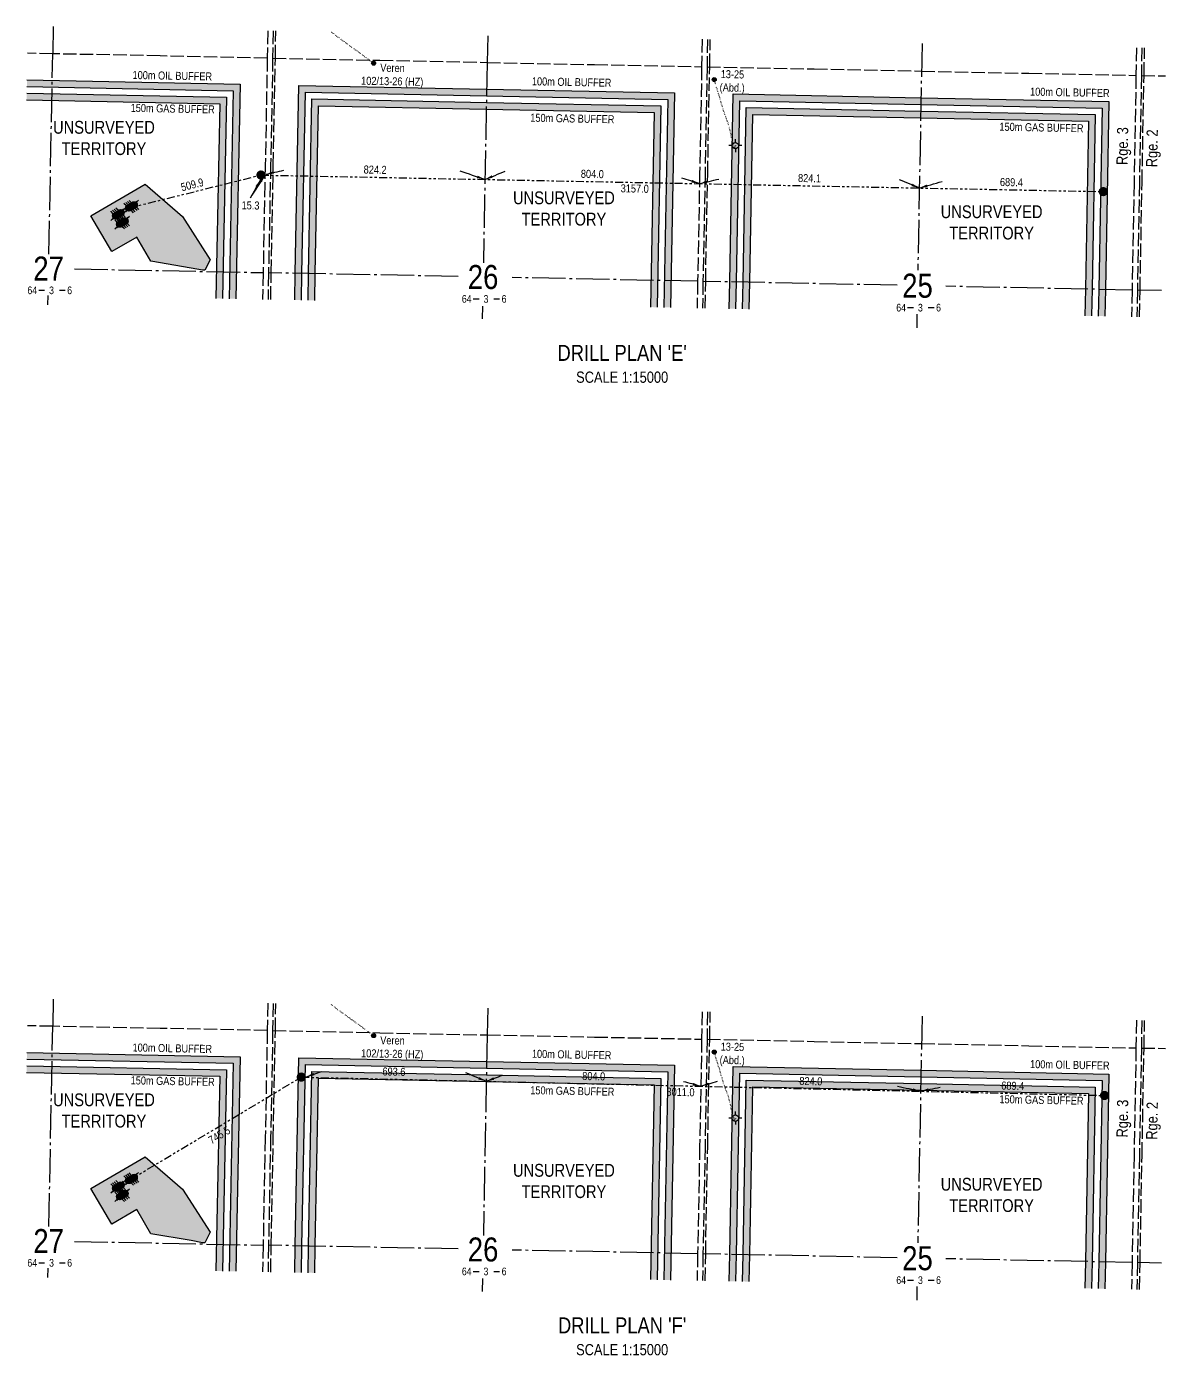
# Model space of a CAD drawing. Extents: x 398953 to 418778, y 6021401 to 6052343.
# Drawn here: x 408629 to 412895, y 6023123 to 6028103 of the extents above; entities that cross this region are included whole.
import ezdxf
from ezdxf.enums import TextEntityAlignment as Align

# ---------------------------------------------------------------- set-up
doc = ezdxf.new("R2010")
doc.units = 0
doc.header["$LTSCALE"] = 5
for name, pattern in [('foc-DOT', [1, 0.2, -0.8]), ('foc-DRILLPATH', [14.75, 6, -1.75, 1.75, -1.75, 1.75, -1.75]), ('foc-QUARTERLINE', [33, 25, -3, 2, -3]), ('foc-UNSURVEYED', [12.5, 10, -2.5])]:
    doc.linetypes.add(name, pattern=pattern)
for name, color, linetype in [('10', 1, 'Continuous'), ('9', 3, 'Continuous'), ('ABADATA-DRILL', 8, 'foc-DOT'), ('ABADATA-DRILL-T', 8, 'Continuous'), ('AS-DRILL', 8, 'foc-DOT'), ('AS-TARGET-GAS', 182, 'Continuous'), ('AS-TARGET-GAS-H', 181, 'Continuous'), ('AS-TARGET-OIL', 146, 'Continuous'), ('AS-TARGET-OIL-H', 131, 'Continuous'), ('D-TXT', 6, 'Continuous'), ('DETAIL-T', 7, 'Continuous'), ('DRILL-T', 8, 'Continuous'), ('L-BD', 7, 'Continuous'), ('L-BD1', 253, 'Continuous'), ('L-MON', 1, 'Continuous'), ('L-SECLBL', 7, 'Continuous'), ('L-SECQ', 8, 'foc-QUARTERLINE'), ('L-USEC', 7, 'foc-UNSURVEYED'), ('P-BUFFER-PURPLE-T', 187, 'Continuous'), ('P-PDRILLPATH', 12, 'foc-DRILLPATH'), ('P-PROPOSED', 10, 'Continuous'), ('P-PROPOSED-H', 21, 'Continuous')]:
    doc.layers.add(name, color=color, linetype=linetype)
doc.styles.add('80CG', font='ARIALN.TTF', dxfattribs={"height": 10})
doc.styles.add('80L', font='ARIALN.TTF', dxfattribs={"height": 10})
doc.styles.add('SIMPLEX', font='ARIALN.TTF')
doc.dimstyles.new('Compass 5 000', dxfattribs={"dimscale": 5, "dimtxt": 9, "dimasz": 2, "dimexe": 0.2, "dimexo": 0.0625, "dimgap": 0.5, "dimtad": 0, "dimtih": 1, "dimtoh": 1, "dimzin": 0, "dimdsep": 46, "dimtxsty": '80CG', "dimcen": 0.1, "dimse1": 1, "dimse2": 1, "dimclrd": 256, "dimclrt": 256, "dimaunit": 1, "dimadec": 4, "dimazin": 0, "dimtfac": 0.06, "dimtofl": 0, "dimtmove": 0, "dimatfit": 1, "dimfxl": 0.2, "dimtolj": 1, "dimtzin": 0, "dimlwd": -1, "dimarcsym": 0})

# ---------------------------------------------------------------- blocks, each defined once
blk = doc.blocks.new('L-SECLBL')
at = {"layer": '9', "color": 7}
for p, q in [((-5.1, -27.8), (-12.3, -27.8)), ((20.7, -27.8), (13.5, -27.8))]:
    blk.add_line(p, q, dxfattribs=at)
at = {"layer": '10', "color": 2, "style": 'SIMPLEX'}
blk.add_attdef('SEC', text='', height=30, dxfattribs=at).set_placement((0, 0), align=Align.MIDDLE)
at = {"layer": '10', "color": 5, "style": '80L'}
blk.add_attdef('TWP', text='', height=9.5, dxfattribs=at).set_placement((-14.4, -27.4), align=Align.MIDDLE_RIGHT)
blk.add_attdef('RGE', text='', height=9.5, dxfattribs=at).set_placement((3.6, -27.4), align=Align.MIDDLE_CENTER)
blk.add_attdef('MER', text='', height=9.5, dxfattribs=at).set_placement((23.2, -27.4), align=Align.MIDDLE_LEFT)
blk = doc.blocks.new('BH-Existing')
at = {"layer": 'ABADATA-DRILL-T'}
h = blk.add_hatch(color=256, dxfattribs=at)
h.dxf.hatch_style = 1
edge = h.paths.add_edge_path()
edge.add_arc((0, 0), 0.5, 0, 360)
blk.add_circle((0, 0), 0.5, dxfattribs=at)
blk = doc.blocks.new('GABD')
for p, q in [((-0.81, 0), (-1.62, 0)), ((0, 0.81), (0, 1.62)), ((1.62, 0), (0.81, 0)), ((0, -0.81), (0, -1.62))]:
    blk.add_line(p, q)
blk.add_circle((0, 0), 0.8)
blk = doc.blocks.new('plbh')
at = {"layer": 'L-MON'}
h = blk.add_hatch(color=255, dxfattribs=at)
h.dxf.hatch_style = 1
edge = h.paths.add_edge_path()
edge.add_arc((0, 0), 1.16, 0, 360)
h = blk.add_hatch(color=256, dxfattribs=at)
h.dxf.hatch_style = 1
h.paths.add_polyline_path([(-0.96, 0, 1), (0.96, 0, 1)])
h.paths.add_polyline_path([(0.91, 0, -1), (-0.91, 0, -1)], flags=16)
h.paths.add_polyline_path([(0.45, 0, -1), (-0.45, 0, -1)], flags=0)
h = blk.add_hatch(color=256, dxfattribs=at)
h.dxf.hatch_style = 1
h.paths.add_polyline_path([(-0.45, 0, 1), (0.45, 0, 1)])
h.paths.add_polyline_path([(0.4, 0, -1), (-0.4, 0, -1)], flags=16)
at = {"layer": 'L-MON', "color": 240}
for radius in [0.96, 0.91, 0.45, 0.4]:
    blk.add_circle((0, 0), radius, dxfattribs=at)
blk = doc.blocks.new('WC')
at = {"layer": 'L-MON'}
h = blk.add_hatch(color=255, dxfattribs=at)
h.dxf.hatch_style = 1
edge = h.paths.add_edge_path()
edge.add_arc((0, 0), 0.9, 0, 360)
at = {"layer": 'L-MON', "color": 240, "flags": 128}
for points in [[(-0.62, 0.5), (-1.23, 1.12)], [(0.52, 0.61), (1.13, 1.21)], [(-1.18, -1.18), (-0.56, -0.57)], [(1.16, -1.18), (0.56, -0.57)]]:
    blk.add_lwpolyline(points, dxfattribs=at)
at = {"layer": 'L-MON', "color": 240}
for radius in [0.8, 0.373]:
    blk.add_circle((0, 0), radius, dxfattribs=at)

msp = doc.modelspace()

# ---------------------------------------------------------------- hatches: boundary and pattern name
at = {"layer": 'AS-TARGET-GAS-H'}
h = msp.add_hatch(color=256, dxfattribs=at)
h.dxf.hatch_style = 1
h.paths.add_polyline_path([(409338.446, 6027084.324), (409363.43, 6027083.823), (409377.893, 6027838.089), (408629.583, 6027852.949), (408629.093, 6027827.965), (409352.429, 6027813.601)])
h = msp.add_hatch(color=256, dxfattribs=at)
h.dxf.hatch_style = 1
h.paths.add_polyline_path([(409708.336, 6027076.917), (409710.258, 6027177.178), (409722.321, 6027806.256), (410350.774, 6027793.778), (410979.49, 6027781.312), (410965.755, 6027051.74), (410990.74, 6027051.239), (411004.945, 6027805.802), (410351.27, 6027818.763), (409697.816, 6027831.737), (409685.274, 6027177.657), (409683.352, 6027077.417)])
h = msp.add_hatch(color=256, dxfattribs=at)
h.dxf.hatch_style = 1
h.paths.add_polyline_path([(411335.645, 6027044.333), (411337.539, 6027144.976), (411349.381, 6027773.935), (411977.631, 6027761.251), (412606.426, 6027748.575), (412594.794, 6027118.858), (412592.952, 6027019.158), (412617.936, 6027018.658), (412619.778, 6027118.397), (412631.872, 6027773.056), (411978.135, 6027786.235), (411324.867, 6027799.424), (411312.555, 6027145.447), (411310.661, 6027044.834)])
h = msp.add_hatch(color=256, dxfattribs=at)
h.dxf.hatch_style = 1
h.paths.add_polyline_path([(409338.446, 6023440.144), (409363.43, 6023439.643), (409377.893, 6024193.909), (408629.583, 6024208.769), (408629.093, 6024183.785), (409352.429, 6024169.421)])
h = msp.add_hatch(color=256, dxfattribs=at)
h.dxf.hatch_style = 1
h.paths.add_polyline_path([(409708.336, 6023432.737), (409710.258, 6023532.998), (409722.321, 6024162.076), (410350.774, 6024149.599), (410979.49, 6024137.132), (410965.755, 6023407.56), (410990.74, 6023407.059), (411004.945, 6024161.622), (410351.27, 6024174.583), (409697.816, 6024187.557), (409685.274, 6023533.477), (409683.352, 6023433.237)])
h = msp.add_hatch(color=256, dxfattribs=at)
h.dxf.hatch_style = 1
h.paths.add_polyline_path([(411335.645, 6023400.153), (411337.539, 6023500.796), (411349.381, 6024129.755), (411977.631, 6024117.071), (412606.426, 6024104.395), (412594.794, 6023474.678), (412592.952, 6023374.978), (412617.936, 6023374.478), (412619.778, 6023474.217), (412631.872, 6024128.876), (411978.135, 6024142.055), (411324.867, 6024155.244), (411312.555, 6023501.267), (411310.661, 6023400.654)])
at = {"layer": 'AS-TARGET-OIL-H'}
h = msp.add_hatch(color=256, dxfattribs=at)
h.dxf.hatch_style = 1
h.paths.add_polyline_path([(409388.414, 6027083.323), (409413.398, 6027082.823), (409428.819, 6027887.066), (408630.563, 6027902.918), (408630.073, 6027877.933), (409403.356, 6027862.578)])
h = msp.add_hatch(color=256, dxfattribs=at)
h.dxf.hatch_style = 1
h.paths.add_polyline_path([(409658.368, 6027077.918), (409660.289, 6027178.136), (409673.311, 6027857.217), (410351.766, 6027843.747), (411030.399, 6027830.291), (411015.724, 6027050.739), (411040.708, 6027050.239), (411055.854, 6027854.78), (410352.263, 6027868.731), (409648.806, 6027882.698), (409635.305, 6027178.615), (409633.384, 6027078.418)])
h = msp.add_hatch(color=256, dxfattribs=at)
h.dxf.hatch_style = 1
h.paths.add_polyline_path([(411285.677, 6027045.334), (411287.57, 6027145.917), (411300.353, 6027824.913), (411978.64, 6027811.219), (412657.318, 6027797.537), (412644.763, 6027117.935), (412642.92, 6027018.157), (412667.904, 6027017.657), (412669.748, 6027117.474), (412682.763, 6027822.018), (411979.144, 6027836.203), (411275.84, 6027850.402), (411262.585, 6027146.387), (411260.692, 6027045.834)])
h = msp.add_hatch(color=256, dxfattribs=at)
h.dxf.hatch_style = 1
h.paths.add_polyline_path([(409388.414, 6023439.143), (409413.398, 6023438.643), (409428.819, 6024242.886), (408630.563, 6024258.738), (408630.073, 6024233.753), (409403.356, 6024218.398)])
h = msp.add_hatch(color=256, dxfattribs=at)
h.dxf.hatch_style = 1
h.paths.add_polyline_path([(409658.368, 6023433.738), (409660.289, 6023533.956), (409673.311, 6024213.037), (410351.766, 6024199.567), (411030.399, 6024186.111), (411015.724, 6023406.559), (411040.708, 6023406.059), (411055.854, 6024210.6), (410352.263, 6024224.551), (409648.806, 6024238.518), (409635.305, 6023534.435), (409633.384, 6023434.238)])
h = msp.add_hatch(color=256, dxfattribs=at)
h.dxf.hatch_style = 1
h.paths.add_polyline_path([(411285.677, 6023401.154), (411287.57, 6023501.737), (411300.353, 6024180.733), (411978.64, 6024167.039), (412657.318, 6024153.357), (412644.763, 6023473.755), (412642.92, 6023373.977), (412667.904, 6023373.477), (412669.748, 6023473.294), (412682.763, 6024177.838), (411979.144, 6024192.023), (411275.84, 6024206.222), (411262.585, 6023502.207), (411260.692, 6023401.654)])
at = {"layer": 'P-PROPOSED-H'}
h = msp.add_hatch(color=256, dxfattribs=at)
h.dxf.hatch_style = 1
h.paths.add_polyline_path([(409041.737, 6027314.179), (408948.22, 6027259.694), (408870.226, 6027393.564), (409073.621, 6027512.064), (409213.245, 6027391.065), (409316.302, 6027229.513), (409296.729, 6027189.709), (409287.628, 6027189.887), (409245.609, 6027197.66), (409094.394, 6027223.798)])
h = msp.add_hatch(color=256, dxfattribs=at)
h.dxf.hatch_style = 1
h.paths.add_polyline_path([(409041.737, 6023669.999), (408948.22, 6023615.514), (408870.226, 6023749.384), (409073.621, 6023867.884), (409213.245, 6023746.885), (409316.302, 6023585.333), (409296.729, 6023545.529), (409287.628, 6023545.708), (409245.609, 6023553.48), (409094.394, 6023579.618)])

# ---------------------------------------------------------------- linework, layer by layer
at = {"layer": 'ABADATA-DRILL', "flags": 128}
for points in [[(409770.115, 6028082.556), (409777.686, 6028076.815), (409789.128, 6028068.159), (409800.699, 6028059.43), (409812.116, 6028051.014), (409823.892, 6028042.561), (409835.511, 6028034.251), (409847.287, 6028025.798), (409858.954, 6028017.357), (409870.689, 6028008.855), (409882.309, 6028000.605), (409894.065, 6027992.122), (409905.399, 6027983.598), (409907.666, 6027981.893), (409928.906, 6027965.873)], [(409770.115, 6024438.376), (409777.686, 6024432.635), (409789.128, 6024423.979), (409800.699, 6024415.25), (409812.116, 6024406.834), (409823.892, 6024398.381), (409835.511, 6024390.071), (409847.287, 6024381.618), (409858.954, 6024373.177), (409870.689, 6024364.675), (409882.309, 6024356.425), (409894.065, 6024347.942), (409905.399, 6024339.418), (409907.666, 6024337.713), (409928.906, 6024321.693)]]:
    msp.add_lwpolyline(points, dxfattribs=at)
at = {"layer": 'AS-DRILL', "flags": 128}
for points in [[(411284.056, 6027656.781), (411284.042, 6027656.531), (411283.72, 6027655.387), (411283.059, 6027653.739), (411282.558, 6027651.588), (411282.517, 6027649.389), (411282.577, 6027647.267), (411282.557, 6027645.137), (411282.63, 6027643.726), (411282.478, 6027643.629), (411282.35, 6027643.731), (411282.202, 6027643.824), (411281.936, 6027644.029), (411281.574, 6027644.476), (411281.535, 6027644.547), (411281.507, 6027644.617), (411281.508, 6027644.687), (411281.513, 6027644.957), (411281.492, 6027645.418), (411281.354, 6027646.06), (411281.128, 6027646.835), (411280.886, 6027647.759), (411280.686, 6027648.803), (411280.508, 6027649.997), (411280.291, 6027651.241), (411280.046, 6027652.546), (411279.783, 6027653.971), (411279.462, 6027655.518), (411279.022, 6027657.126), (411278.463, 6027658.747), (411277.785, 6027660.47), (411277.049, 6027662.284), (411276.321, 6027663.978), (411275.623, 6027665.682), (411274.977, 6027667.494), (411274.391, 6027669.326), (411273.807, 6027671.237), (411273.197, 6027673.339), (411272.538, 6027675.512), (411271.83, 6027677.785), (411271.165, 6027680.138), (411270.52, 6027682.561), (411269.917, 6027685.053), (411269.356, 6027687.654), (411268.837, 6027690.344), (411268.31, 6027693.205), (411267.833, 6027696.014), (411267.448, 6027698.942), (411267.171, 6027701.718), (411266.874, 6027704.564), (411266.322, 6027707.605), (411265.451, 6027710.772), (411264.412, 6027714.002), (411263.314, 6027717.313), (411262.171, 6027720.885), (411261.129, 6027724.515), (411260.179, 6027728.204), (411259.149, 6027731.964), (411257.957, 6027736.087), (411256.754, 6027740.201), (411255.493, 6027744.375), (411254.138, 6027748.381), (411252.692, 6027752.29), (411251.033, 6027756.641), (411249.385, 6027760.983), (411247.783, 6027765.164), (411246.182, 6027769.335), (411244.619, 6027773.465), (411243.195, 6027777.493), (411241.831, 6027781.55), (411240.508, 6027785.645), (411239.2, 6027789.981), (411237.971, 6027794.325), (411236.658, 6027798.93), (411235.417, 6027803.154), (411234.222, 6027807.117), (411233.015, 6027810.991), (411231.845, 6027814.724), (411230.685, 6027818.476), (411229.537, 6027822.278), (411228.457, 6027826.019), (411227.397, 6027829.74), (411226.271, 6027833.652), (411225.105, 6027837.605), (411223.872, 6027841.719), (411222.584, 6027846.044), (411221.249, 6027850.58), (411219.905, 6027855.126), (411218.588, 6027859.591), (411217.318, 6027863.816), (411216.12, 6027867.639), (411215.014, 6027871.061), (411213.955, 6027874.302), (411212.991, 6027877.27), (411212.104, 6027880.077), (411211.277, 6027882.904), (411210.518, 6027885.648), (411209.806, 6027888.172), (411209.11, 6027890.546), (411207.925, 6027894.509), (411206.943, 6027897.608), (411206.063, 6027900.255), (411205.997, 6027900.456), (411205.269, 6027902.71), (411204.731, 6027904.391)], [(411284.056, 6024012.601), (411284.042, 6024012.351), (411283.72, 6024011.207), (411283.059, 6024009.56), (411282.558, 6024007.408), (411282.517, 6024005.209), (411282.577, 6024003.087), (411282.557, 6024000.957), (411282.63, 6023999.546), (411282.478, 6023999.449), (411282.35, 6023999.551), (411282.202, 6023999.644), (411281.936, 6023999.849), (411281.574, 6024000.296), (411281.535, 6024000.367), (411281.507, 6024000.437), (411281.508, 6024000.507), (411281.513, 6024000.777), (411281.492, 6024001.238), (411281.354, 6024001.88), (411281.128, 6024002.655), (411280.886, 6024003.579), (411280.686, 6024004.623), (411280.508, 6024005.817), (411280.291, 6024007.061), (411280.046, 6024008.366), (411279.783, 6024009.791), (411279.462, 6024011.338), (411279.022, 6024012.946), (411278.463, 6024014.567), (411277.785, 6024016.29), (411277.049, 6024018.104), (411276.321, 6024019.798), (411275.623, 6024021.502), (411274.977, 6024023.314), (411274.391, 6024025.146), (411273.807, 6024027.057), (411273.197, 6024029.159), (411272.538, 6024031.332), (411271.83, 6024033.605), (411271.165, 6024035.958), (411270.52, 6024038.381), (411269.917, 6024040.873), (411269.356, 6024043.474), (411268.837, 6024046.164), (411268.31, 6024049.025), (411267.833, 6024051.834), (411267.448, 6024054.762), (411267.171, 6024057.538), (411266.874, 6024060.384), (411266.322, 6024063.425), (411265.451, 6024066.592), (411264.412, 6024069.822), (411263.314, 6024073.133), (411262.171, 6024076.705), (411261.129, 6024080.336), (411260.179, 6024084.024), (411259.149, 6024087.784), (411257.957, 6024091.907), (411256.754, 6024096.021), (411255.493, 6024100.195), (411254.138, 6024104.202), (411252.692, 6024108.11), (411251.033, 6024112.462), (411249.385, 6024116.803), (411247.783, 6024120.984), (411246.182, 6024125.155), (411244.619, 6024129.285), (411243.195, 6024133.313), (411241.831, 6024137.37), (411240.508, 6024141.465), (411239.2, 6024145.801), (411237.971, 6024150.145), (411236.658, 6024154.75), (411235.417, 6024158.974), (411234.222, 6024162.937), (411233.015, 6024166.811), (411231.845, 6024170.544), (411230.685, 6024174.296), (411229.537, 6024178.098), (411228.457, 6024181.84), (411227.397, 6024185.56), (411226.271, 6024189.472), (411225.105, 6024193.425), (411223.872, 6024197.539), (411222.584, 6024201.864), (411221.249, 6024206.4), (411219.905, 6024210.946), (411218.588, 6024215.412), (411217.318, 6024219.636), (411216.12, 6024223.46), (411215.014, 6024226.881), (411213.955, 6024230.122), (411212.991, 6024233.09), (411212.104, 6024235.897), (411211.277, 6024238.724), (411210.518, 6024241.468), (411209.806, 6024243.992), (411209.11, 6024246.366), (411207.925, 6024250.329), (411206.943, 6024253.428), (411206.063, 6024256.075), (411205.997, 6024256.276), (411205.269, 6024258.53), (411204.731, 6024260.211)]]:
    msp.add_lwpolyline(points, dxfattribs=at)
at = {"layer": 'AS-TARGET-GAS-H', "flags": 128}
for points in [[(408629.093, 6027827.965), (409352.429, 6027813.601), (409338.446, 6027084.324)], [(408629.583, 6027852.949), (409377.893, 6027838.089), (409363.43, 6027083.823)], [(409683.352, 6027077.417), (409685.274, 6027177.657), (409697.816, 6027831.737), (410351.27, 6027818.763), (411004.945, 6027805.802), (410990.74, 6027051.239)], [(409708.336, 6027076.917), (409710.258, 6027177.178), (409722.321, 6027806.256), (410350.774, 6027793.778), (410979.49, 6027781.312), (410965.755, 6027051.74)], [(411310.661, 6027044.834), (411312.555, 6027145.447), (411324.867, 6027799.424), (411978.135, 6027786.235), (412631.872, 6027773.056), (412619.778, 6027118.397), (412617.936, 6027018.658)], [(411335.645, 6027044.333), (411337.539, 6027144.976), (411349.381, 6027773.935), (411977.631, 6027761.251), (412606.426, 6027748.575), (412594.794, 6027118.858), (412592.952, 6027019.158)], [(408629.093, 6024183.785), (409352.429, 6024169.421), (409338.446, 6023440.144)], [(408629.583, 6024208.769), (409377.893, 6024193.909), (409363.43, 6023439.643)], [(409683.352, 6023433.237), (409685.274, 6023533.477), (409697.816, 6024187.557), (410351.27, 6024174.583), (411004.945, 6024161.622), (410990.74, 6023407.059)], [(409708.336, 6023432.737), (409710.258, 6023532.998), (409722.321, 6024162.076), (410350.774, 6024149.599), (410979.49, 6024137.132), (410965.755, 6023407.56)], [(411310.661, 6023400.654), (411312.555, 6023501.267), (411324.867, 6024155.244), (411978.135, 6024142.055), (412631.872, 6024128.876), (412619.778, 6023474.217), (412617.936, 6023374.478)], [(411335.645, 6023400.153), (411337.539, 6023500.796), (411349.381, 6024129.755), (411977.631, 6024117.071), (412606.426, 6024104.395), (412594.794, 6023474.678), (412592.952, 6023374.978)]]:
    msp.add_lwpolyline(points, dxfattribs=at)
at = {"layer": 'AS-TARGET-OIL-H', "flags": 128}
for points in [[(408630.073, 6027877.933), (409403.356, 6027862.578), (409388.414, 6027083.323)], [(408630.563, 6027902.918), (409428.819, 6027887.066), (409413.398, 6027082.823)], [(409658.368, 6027077.918), (409660.289, 6027178.136), (409673.311, 6027857.217), (410351.766, 6027843.747), (411030.399, 6027830.291), (411015.724, 6027050.739)], [(411260.692, 6027045.834), (411262.585, 6027146.387), (411275.84, 6027850.402), (411979.144, 6027836.203), (412682.763, 6027822.018), (412669.748, 6027117.474), (412667.904, 6027017.657)], [(411285.677, 6027045.334), (411287.57, 6027145.917), (411300.353, 6027824.913), (411978.64, 6027811.219), (412657.318, 6027797.537), (412644.763, 6027117.935), (412642.92, 6027018.157)], [(408630.073, 6024233.753), (409403.356, 6024218.398), (409388.414, 6023439.143)], [(408630.563, 6024258.738), (409428.819, 6024242.886), (409413.398, 6023438.643)], [(409633.384, 6023434.238), (409635.305, 6023534.435), (409648.806, 6024238.518), (410352.263, 6024224.551), (411055.854, 6024210.6), (411040.708, 6023406.059)], [(409658.368, 6023433.738), (409660.289, 6023533.956), (409673.311, 6024213.037), (410351.766, 6024199.567), (411030.399, 6024186.111), (411015.724, 6023406.559)], [(411260.692, 6023401.654), (411262.585, 6023502.207), (411275.84, 6024206.222), (411979.144, 6024192.023), (412682.763, 6024177.838), (412669.748, 6023473.294), (412667.904, 6023373.477)], [(411285.677, 6023401.154), (411287.57, 6023501.737), (411300.353, 6024180.733), (411978.64, 6024167.039), (412657.318, 6024153.357), (412644.763, 6023473.755), (412642.92, 6023373.977)]]:
    msp.add_lwpolyline(points, dxfattribs=at)
at = {"layer": 'L-SECQ'}
for p, q in [((408729.178, 6028102.967), (408727.202, 6028000.972)), ((410356.153, 6028068.606), (410354.247, 6027968.668)), ((411983.083, 6028039.164), (411967.244, 6027189.742)), ((410354.247, 6027968.668), (410339.983, 6027217.604)), ((410245.391, 6027166.459), (409535.367, 6027180.532)), ((411142.534, 6027148.677), (410448.419, 6027162.435)), ((411889.62, 6027133.503), (411162.646, 6027148.268)), ((412769.687, 6027115.627), (412072.879, 6027129.78)), ((412879.817, 6027113.39), (412789.8, 6027115.219)), ((410336.908, 6027055.679), (410335.992, 6027007.433)), ((411964.182, 6027025.539), (411963.233, 6026974.638)), ((408729.178, 6024458.787), (408727.202, 6024356.793)), ((410356.153, 6024424.426), (410354.247, 6024324.488)), ((411983.083, 6024394.984), (411967.244, 6023545.562)), ((410354.247, 6024324.488), (410339.983, 6023573.424)), ((410245.391, 6023522.279), (409535.367, 6023536.352)), ((411142.534, 6023504.497), (410448.419, 6023518.255)), ((411889.62, 6023489.323), (411162.646, 6023504.088)), ((412769.687, 6023471.447), (412072.879, 6023485.6)), ((412879.817, 6023469.211), (412789.8, 6023471.039)), ((410336.908, 6023411.499), (410335.992, 6023363.253)), ((411964.182, 6023381.359), (411963.233, 6023330.458))]:
    msp.add_line(p, q, dxfattribs=at)
at = {"layer": 'L-SECQ', "flags": 128}
for points in [[(408712.682, 6027250.439), (408727.202, 6028000.972)], [(408808.657, 6027194.944), (409515.254, 6027180.93)], [(408709, 6027060.131), (408709.672, 6027094.888)], [(408712.682, 6023606.259), (408727.202, 6024356.793)], [(408808.657, 6023550.765), (409515.254, 6023536.75)], [(408709, 6023415.951), (408709.672, 6023450.708)]]:
    msp.add_lwpolyline(points, dxfattribs=at)
at = {"layer": 'L-USEC'}
for p, q in [((409532.632, 6028087.213), (409530.672, 6027985.02)), ((409552.745, 6028086.819), (409550.785, 6027984.634)), ((409560.829, 6027984.421), (409562.789, 6028086.622)), ((411159.603, 6028055.311), (411157.672, 6027952.738)), ((411179.717, 6028054.932), (411177.785, 6027952.359)), ((411187.828, 6027952.13), (411189.76, 6028054.72)), ((412786.457, 6028023.412), (412784.546, 6027919.943)), ((412806.57, 6028023.017), (412804.659, 6027919.581)), ((412814.702, 6027919.4), (412816.612, 6028022.82)), ((408727.202, 6028000.972), (408632.522, 6028002.852)), ((409128.937, 6027992.996), (408727.202, 6028000.972)), ((409530.672, 6027985.02), (409128.937, 6027992.996)), ((409530.672, 6027985.02), (409522.962, 6027582.975)), ((409550.785, 6027984.634), (409543.076, 6027582.59)), ((409550.785, 6027984.62), (409952.511, 6027976.643)), ((409553.119, 6027582.378), (409560.829, 6027984.421)), ((409952.511, 6027976.643), (410354.247, 6027968.668)), ((410354.247, 6027968.668), (410755.959, 6027960.702)), ((410755.959, 6027960.702), (411157.672, 6027952.738)), ((411157.672, 6027952.738), (411150.103, 6027550.708)), ((411177.785, 6027952.359), (411170.216, 6027550.329)), ((411177.785, 6027952.333), (411579.467, 6027944.236)), ((411180.259, 6027550.097), (411187.828, 6027952.13)), ((411579.467, 6027944.236), (411981.162, 6027936.139)), ((411981.162, 6027936.139), (412382.853, 6027928.042)), ((412382.853, 6027928.042), (412784.546, 6027919.943)), ((412784.546, 6027919.943), (412777.117, 6027517.785)), ((412804.659, 6027919.581), (412797.23, 6027517.414)), ((412804.659, 6027919.581), (412894.727, 6027917.96)), ((412807.273, 6027517.244), (412814.702, 6027919.4)), ((409522.962, 6027582.975), (409521.641, 6027514.088)), ((409543.076, 6027582.59), (409541.755, 6027513.702)), ((409545.41, 6027180.333), (409553.119, 6027582.378)), ((409521.641, 6027514.088), (409515.254, 6027180.93)), ((409541.755, 6027513.702), (409535.367, 6027180.545)), ((411150.103, 6027550.708), (411142.534, 6027148.677)), ((411170.216, 6027550.329), (411162.647, 6027148.298)), ((411172.69, 6027148.065), (411180.259, 6027550.097)), ((412777.117, 6027517.785), (412769.687, 6027115.627)), ((412797.23, 6027517.414), (412789.801, 6027115.256)), ((412799.844, 6027115.086), (412807.273, 6027517.244)), ((409515.254, 6027180.93), (409513.335, 6027080.822)), ((409535.367, 6027180.545), (409533.447, 6027080.419)), ((409543.491, 6027080.218), (409545.41, 6027180.333)), ((411142.534, 6027148.677), (411140.643, 6027048.238)), ((411162.647, 6027148.298), (411160.756, 6027047.835)), ((411170.799, 6027047.634), (411172.69, 6027148.065)), ((412769.687, 6027115.627), (412767.841, 6027015.656)), ((412789.801, 6027115.256), (412787.954, 6027015.253)), ((412797.996, 6027015.052), (412799.844, 6027115.086)), ((409532.632, 6024443.033), (409530.672, 6024340.84)), ((409552.745, 6024442.639), (409550.785, 6024340.454)), ((409560.829, 6024340.241), (409562.789, 6024442.442)), ((411159.603, 6024411.131), (411157.672, 6024308.558)), ((411179.717, 6024410.752), (411177.785, 6024308.179)), ((411187.828, 6024307.95), (411189.76, 6024410.54)), ((412786.457, 6024379.232), (412784.546, 6024275.763)), ((412806.57, 6024378.837), (412804.659, 6024275.401)), ((412814.702, 6024275.22), (412816.612, 6024378.64)), ((408727.202, 6024356.793), (408632.522, 6024358.672)), ((409128.937, 6024348.816), (408727.202, 6024356.793)), ((409530.672, 6024340.84), (409128.937, 6024348.816)), ((409530.672, 6024340.84), (409522.962, 6023938.796)), ((409550.785, 6024340.454), (409543.076, 6023938.41)), ((409550.785, 6024340.44), (409952.511, 6024332.463)), ((409553.119, 6023938.199), (409560.829, 6024340.241)), ((409952.511, 6024332.463), (410354.247, 6024324.488)), ((410354.247, 6024324.488), (410755.959, 6024316.522)), ((410755.959, 6024316.522), (411157.672, 6024308.558)), ((411157.672, 6024308.558), (411150.103, 6023906.528)), ((411177.785, 6024308.179), (411170.216, 6023906.149)), ((411177.785, 6024308.153), (411579.467, 6024300.056)), ((411180.259, 6023905.917), (411187.828, 6024307.95)), ((411579.467, 6024300.056), (411981.162, 6024291.959)), ((411981.162, 6024291.959), (412382.853, 6024283.862)), ((412382.853, 6024283.862), (412784.546, 6024275.763)), ((412784.546, 6024275.763), (412777.117, 6023873.606)), ((412804.659, 6024275.401), (412797.23, 6023873.234)), ((412804.659, 6024275.401), (412894.727, 6024273.78)), ((412807.273, 6023873.064), (412814.702, 6024275.22)), ((409522.962, 6023938.796), (409521.641, 6023869.908)), ((409543.076, 6023938.41), (409541.755, 6023869.522)), ((409545.41, 6023536.153), (409553.119, 6023938.199)), ((411150.103, 6023906.528), (411142.534, 6023504.497)), ((411170.216, 6023906.149), (411162.647, 6023504.118)), ((411172.69, 6023503.885), (411180.259, 6023905.917)), ((412777.117, 6023873.606), (412769.687, 6023471.447)), ((409521.641, 6023869.908), (409515.254, 6023536.75)), ((409541.755, 6023869.522), (409535.367, 6023536.365)), ((412797.23, 6023873.234), (412789.801, 6023471.076)), ((412799.844, 6023470.906), (412807.273, 6023873.064)), ((409515.254, 6023536.75), (409513.335, 6023436.642)), ((409535.367, 6023536.365), (409533.447, 6023436.239)), ((409543.491, 6023436.038), (409545.41, 6023536.153)), ((411142.534, 6023504.497), (411140.643, 6023404.058)), ((411162.647, 6023504.118), (411160.756, 6023403.655)), ((411170.799, 6023403.454), (411172.69, 6023503.885)), ((412769.687, 6023471.447), (412767.841, 6023371.476)), ((412789.801, 6023471.076), (412787.954, 6023371.073)), ((412797.996, 6023370.872), (412799.844, 6023470.906))]:
    msp.add_line(p, q, dxfattribs=at)
at = {"layer": 'P-BUFFER-PURPLE-T', "flags": 128}
msp.add_lwpolyline([(409633.384, 6027078.418), (409635.305, 6027178.615), (409648.806, 6027882.698), (410352.263, 6027868.731), (411055.854, 6027854.78), (411040.708, 6027050.239)], dxfattribs=at)
at = {"layer": 'P-PDRILLPATH'}
for p, q in [((409012.385, 6027423.306), (409506.936, 6027546.597)), ((409506.936, 6027546.597), (412661.899, 6027484.617))]:
    msp.add_line(p, q, dxfattribs=at)
at = {"layer": 'P-PROPOSED', "flags": 128}
for points in [[(409041.737, 6027314.179), (408948.22, 6027259.694), (408870.226, 6027393.564), (409073.621, 6027512.064), (409213.245, 6027391.065), (409316.302, 6027229.513), (409296.729, 6027189.709), (409287.628, 6027189.887), (409245.609, 6027197.66), (409094.394, 6027223.798)], [(409041.737, 6023669.999), (408948.22, 6023615.514), (408870.226, 6023749.384), (409073.621, 6023867.884), (409213.245, 6023746.885), (409316.302, 6023585.333), (409296.729, 6023545.529), (409287.628, 6023545.708), (409245.609, 6023553.48), (409094.394, 6023579.618)]]:
    msp.add_lwpolyline(points, close=True, dxfattribs=at)

# ---------------------------------------------------------------- block references
at = {"layer": 'ABADATA-DRILL-T', "xscale": 14.9999999999998, "yscale": 14.9999999999998, "zscale": 29.99999999999961}
for p in [(409928.934, 6027965.847), (411204.731, 6027904.391), (409928.934, 6024321.667), (411204.731, 6024260.211)]:
    msp.add_blockref('BH-Existing', p, dxfattribs=at)
at = {"layer": 'DRILL-T', "linetype": 'Continuous', "xscale": 14.99346164999996, "yscale": 14.99346164999996, "zscale": 14.99346164999996}
for p in [(411284.056, 6027656.781), (411284.056, 6024012.601)]:
    msp.add_blockref('GABD', p, dxfattribs=at)
at = {"layer": 'L-MON', "xscale": 14.99999999999995, "yscale": 14.99999999999995, "zscale": 4.99999999999998}
for p in [(409506.936, 6027546.597), (412661.899, 6027484.617), (409657.821, 6024166.342)]:
    msp.add_blockref('plbh', p, dxfattribs=at)
at = {"layer": 'L-MON', "color": 6, "xscale": 14.99346165, "yscale": 14.99346165, "zscale": 14.99346165}
for p in [(408962.72, 6027394.378), (408969.198, 6027398.151), (408975.676, 6027401.924), (408982.154, 6027405.698), (409012.385, 6027423.306), (409018.863, 6027427.079), (409025.341, 6027430.852), (409031.819, 6027434.625), (408977.85, 6027362.704), (408984.328, 6027366.477), (408990.806, 6027370.25), (408997.284, 6027374.023), (408975.676, 6023757.744), (408982.154, 6023761.518), (409012.385, 6023779.126), (409018.863, 6023782.899), (409025.341, 6023786.672), (409031.819, 6023790.445), (408962.72, 6023750.198), (408969.198, 6023753.971), (408977.85, 6023718.524), (408984.328, 6023722.297), (408990.806, 6023726.07), (408997.284, 6023729.844)]:
    msp.add_blockref('WC', p, dxfattribs=at)
at = {"layer": 'L-SECLBL'}
for p, xscale, yscale, zscale, values in [((408711.645, 6027196.869), 2.999999999999989, 2.999999999999989, 2.999999999999989, {'SEC': '27', 'TWP': '64', 'RGE': '3', 'MER': '6'}), ((410338.977, 6027164.604), 2.99869232999999, 2.99869232999999, 2.99869232999999, {'SEC': '26', 'TWP': '64', 'RGE': '3', 'MER': '6'}), ((411966.166, 6027131.933), 2.99869232999999, 2.99869232999999, 2.99869232999999, {'SEC': '25', 'TWP': '64', 'RGE': '3', 'MER': '6'}), ((408711.645, 6023552.689), 2.999999999999989, 2.999999999999989, 2.999999999999989, {'SEC': '27', 'TWP': '64', 'RGE': '3', 'MER': '6'}), ((410338.977, 6023520.424), 2.99869232999999, 2.99869232999999, 2.99869232999999, {'SEC': '26', 'TWP': '64', 'RGE': '3', 'MER': '6'}), ((411966.166, 6023487.753), 2.99869232999999, 2.99869232999999, 2.99869232999999, {'SEC': '25', 'TWP': '64', 'RGE': '3', 'MER': '6'})]:
    msp.add_blockref('L-SECLBL', p, dxfattribs=dict(at, xscale=xscale, yscale=yscale, zscale=zscale)).add_auto_attribs(values)

# ---------------------------------------------------------------- texts
at = {"layer": 'DETAIL-T', "color": 3, "char_height": 47.95816, "attachment_point": 5, "style": '80L'}
for insert in [(408918.894, 6027685.232), (410641.809, 6027420.951), (412243.746, 6027368.78), (408918.894, 6024041.052), (410641.809, 6023776.771), (412243.746, 6023724.6)]:
    msp.add_mtext_dynamic_manual_height_columns('\\pxqc;UNSURVEYED TERRITORY', width=303.92106, gutter_width=142.376, heights=[0], dxfattribs=dict(at, insert=insert))
at = {"layer": 'DETAIL-T', "color": 3, "char_height": 59.97385, "width": 1159.00318, "attachment_point": 5, "style": '80CG'}
for s, insert in [("\\pxqc;DRILL PLAN 'E'\\P{\\H0.7x;SCALE 1:15000}", (410859.911, 6026838.905)), ("\\pxqc;DRILL PLAN 'F'\\P{\\H0.7x;SCALE 1:15000}", (410859.911, 6023194.725))]:
    msp.add_mtext(s, dxfattribs=dict(at, insert=insert))
at = {"layer": 'DRILL-T', "linetype": 'Continuous', "char_height": 30, "attachment_point": 1, "rotation": 358.876678, "style": '80L'}
for s, width, insert in [('\\pxqc;Veren\\P102/13-26 (HZ)', 310.28449, (409844.886, 6027966.05)), ('\\pxqc;13-25\\P(Abd.)', 91.79386, (411227.366, 6027940.189)), ('\\pxqc;Veren\\P102/13-26 (HZ)', 310.28449, (409844.886, 6024321.87)), ('\\pxqc;13-25\\P(Abd.)', 91.79386, (411227.366, 6024296.009))]:
    msp.add_mtext_dynamic_manual_height_columns(s, width=width, gutter_width=150, heights=[0], dxfattribs=dict(at, insert=insert))
at = {"layer": 'L-BD', "style": '80L'}
for s, rotation, p in [('509.9', 14.230554, (409249.418, 6027510.678)), ('3157.0', 358.874556, (410906.964, 6027496.016))]:
    msp.add_text(s, height=29.9869, rotation=rotation, dxfattribs=at).set_placement(p, align=Align.MIDDLE_CENTER)
at = {"layer": 'L-BD1', "style": '80L'}
for s, rotation, p in [('3011.0', 358.690124, (411078.55, 6024110.566)), ('745.5', 30.963244, (409350.839, 6023948.935))]:
    msp.add_text(s, height=29.9869, rotation=rotation, dxfattribs=at).set_placement(p, align=Align.MIDDLE_CENTER)
at = {"layer": 'P-BUFFER-PURPLE-T', "style": '80L'}
for s, rotation, p in [('824.2', 358.874556, (409934.648, 6027566.687)), ('804.0', 358.874556, (410748.228, 6027550.704)), ('824.1', 358.874556, (411561.766, 6027534.722)), ('689.4', 358.874556, (412318.006, 6027519.866)), ('15.3', 358.874556, (409467.844, 6027432.867)), ('693.6', 358.690124, (410005.033, 6024186.898)), ('824.0', 358.690124, (411566.741, 6024151.188))]:
    msp.add_text(s, height=29.9869, rotation=rotation, dxfattribs=at).set_placement(p, align=Align.MIDDLE_CENTER)

# ---------------------------------------------------------------- leaders
at = {"layer": 'P-BUFFER-PURPLE-T', "path_type": 1}
for points in [[(409526.157, 6027549.783), (409592.431, 6027564.723)], [(410345.918, 6027530.115), (410252.655, 6027560.832)], [(410345.918, 6027530.115), (410422.136, 6027560.832)], [(409522.702, 6027547.916), (409466.15, 6027460.214)], [(409505.64, 6027528.914), (409466.15, 6027460.214)], [(411149.418, 6027514.33), (411083.743, 6027535.15)], [(411149.418, 6027514.33), (411221.794, 6027531.522)], [(411972.995, 6027498.151), (411899.061, 6027528.926)], [(411972.995, 6027498.151), (412058.579, 6027522.549)], [(409676.948, 6024167.866), (409733.58, 6024187.574)], [(410350.942, 6024150.493), (410274.255, 6024182.273)], [(410350.942, 6024150.493), (410412.188, 6024173.657)], [(411154.35, 6024132.123), (411089.859, 6024149.036)], [(411154.35, 6024132.123), (411216.997, 6024151.102)], [(411977.83, 6024113.293), (411891.459, 6024130.878)], [(411977.83, 6024113.293), (412050.518, 6024128.433)]]:
    msp.add_leader(points, dimstyle='Compass 5 000', override={"dimasz": 6}, dxfattribs=at)

# ---------------------------------------------------------------- next in the draw order: texts
at = {"layer": 'AS-TARGET-GAS', "char_height": 29.98692, "width": 317.7623, "attachment_point": 1, "rotation": 358.876678, "style": '80L', "bg_fill": 3, "box_fill_scale": 1.1, "bg_fill_color": 256, "bg_fill_transparency": 0}
for insert in [(409019.18, 6027813.607), (410516.165, 6027776.646), (412273.405, 6027743.001), (409019.18, 6024169.427), (410516.165, 6024132.466), (412273.405, 6024098.821)]:
    msp.add_mtext('150m GAS BUFFER', dxfattribs=dict(at, insert=insert))
at = {"layer": 'AS-TARGET-OIL', "char_height": 29.98692, "attachment_point": 1, "rotation": 358.876678, "style": '80L', "bg_fill": 3, "box_fill_scale": 1.15, "bg_fill_color": 256, "bg_fill_true_color": 256, "bg_fill_transparency": 0}
for insert in [(409026.347, 6027936.661), (410522.164, 6027913.066), (412388.237, 6027874.436), (409026.347, 6024292.481), (410522.164, 6024268.887), (412388.237, 6024230.256)]:
    msp.add_mtext_dynamic_manual_height_columns('100m OIL BUFFER', width=297.63269, gutter_width=142.376, heights=[0], dxfattribs=dict(at, insert=insert))
at = {"layer": 'D-TXT', "color": 3, "char_height": 41.9817, "attachment_point": 1, "rotation": 88.938294, "style": '80L', "bg_fill": 3, "box_fill_scale": 1.15, "bg_fill_color": 256, "bg_fill_true_color": 256, "bg_fill_transparency": 0}
for s, insert in [('Rge. 3', (412711.119, 6027584.702)), ('Rge. 2', (412821.91, 6027576.311)), ('Rge. 3', (412711.119, 6023940.522)), ('Rge. 2', (412821.91, 6023932.131))]:
    msp.add_mtext_dynamic_manual_height_columns(s, width=139.82424, gutter_width=142.438, heights=[0], dxfattribs=dict(at, insert=insert))

# ---------------------------------------------------------------- next in the draw order: linework, layer by layer
at = {"layer": 'P-PDRILLPATH'}
for p, q in [((409018.863, 6023782.899), (409657.821, 6024166.342)), ((409657.821, 6024166.342), (412666.746, 6024097.541))]:
    msp.add_line(p, q, dxfattribs=at)

# ---------------------------------------------------------------- next in the draw order: block references
at = {"layer": 'L-MON', "xscale": 14.99999999999995, "yscale": 14.99999999999995, "zscale": 4.99999999999998}
msp.add_blockref('plbh', (412666.746, 6024097.541), dxfattribs=at)

# ---------------------------------------------------------------- next in the draw order: texts
at = {"layer": 'P-BUFFER-PURPLE-T', "style": '80L'}
for s, p in [('804.0', (410753.297, 6024169.788)), ('689.4', (412322.939, 6024133.897))]:
    msp.add_text(s, height=29.9869, rotation=358.690124, dxfattribs=at).set_placement(p, align=Align.MIDDLE_CENTER)

doc.saveas('drawing.dxf')
